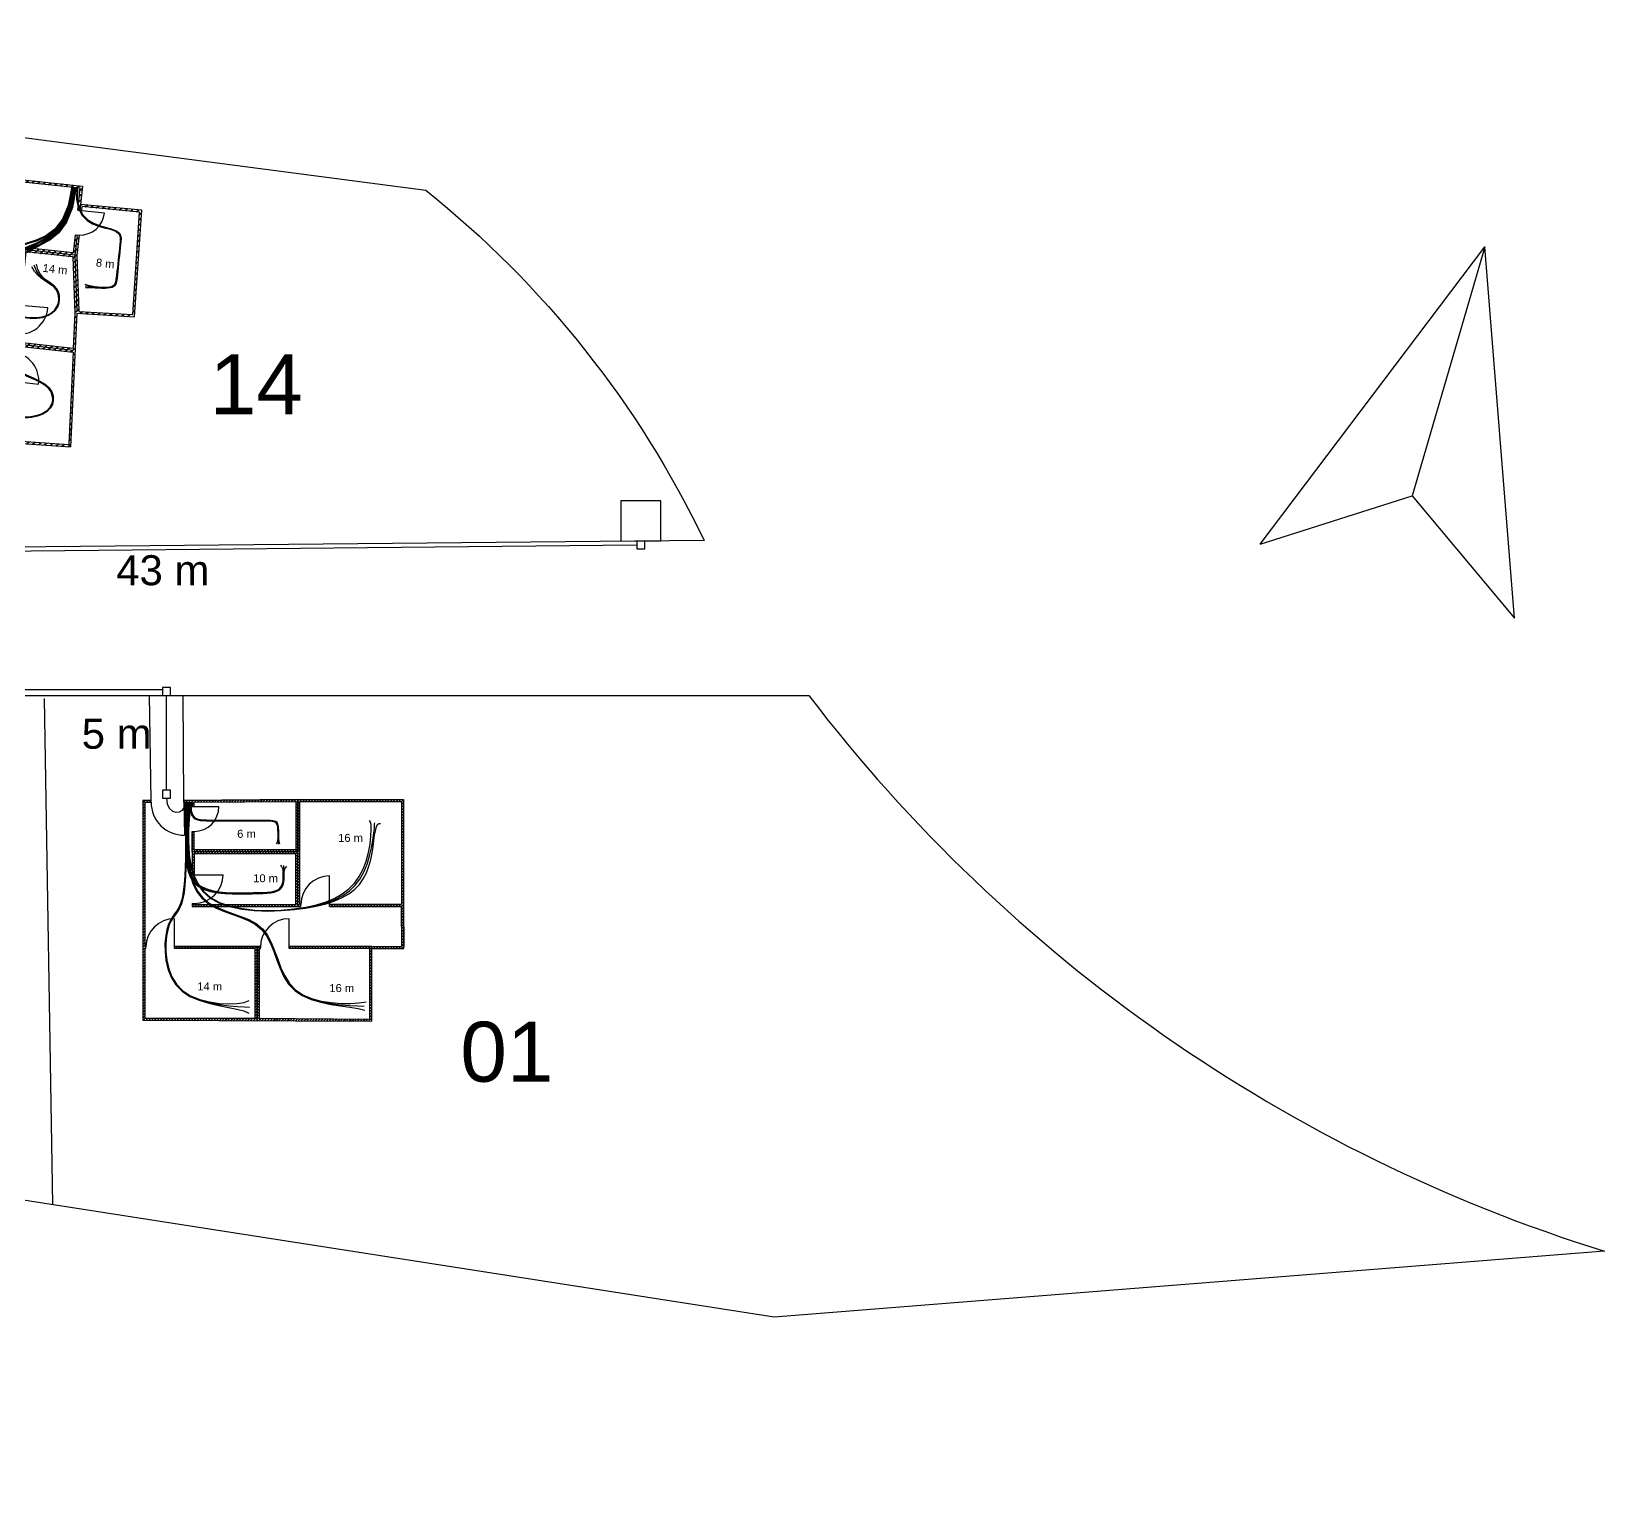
# Model space of a CAD drawing. Header units: millimetres. Extents: x 210 to 433, y 76 to 152.
# Drawn here: x 354.6 to 433.2, y 76.2 to 149.7 of the extents above; entities that cross this region are included whole.
import ezdxf
from ezdxf.enums import TextEntityAlignment as Align

# ---------------------------------------------------------------- set-up
doc = ezdxf.new("R2010")
doc.units = ezdxf.units.MM
for name, color, linetype in [('Can.Interior', 96, 'Continuous'), ('Can.Primaria', 34, 'Continuous'), ('Can.Secundaria', 162, 'Continuous'), ('Urbanización', 7, 'Continuous')]:
    doc.layers.add(name, color=color, linetype=linetype)
doc.styles.get("Standard").update_dxf_attribs({"font": 'arial.ttf'})

# ---------------------------------------------------------------- blocks, each defined once
blk = doc.blocks.new('casita')
h = blk.add_hatch()
h.set_pattern_fill('JIS_LC_20A', color=256, scale=0.005)
h.paths.add_polyline_path([(0.011, 3.716), (-5.269, 3.716), (-5.269, -1.636), (-5.119, -1.636), (-5.119, -1.536), (-5.169, -1.536), (-5.169, 3.616), (-0.089, 3.616), (-0.089, -1.536), (-3.679, -1.536), (-3.679, -1.636), (0.011, -1.636)])
h.paths.add_polyline_path([(-5.269, 1.106), (-10.549, 1.106), (-10.549, -0.046), (-10.449, -0.046), (-10.452, 1.006), (-5.369, 1.006), (-5.369, -1.536), (-10.449, -1.536), (-10.449, -1.486), (-10.549, -1.486), (-10.549, -1.636), (-5.269, -1.636)])
h.paths.add_polyline_path([(-5.269, 3.716), (-10.963, 3.676), (-10.963, 3.56), (-10.554, 3.563), (-10.554, 3.361), (-10.454, 3.361), (-10.454, 3.579), (-5.369, 3.615), (-5.369, 1.206), (-10.452, 1.206), (-10.453, 2.121), (-10.553, 2.121), (-10.552, 1.106), (-5.269, 1.106)])
h.paths.add_polyline_path([(-7.295, -7.349), (-13.02, -7.322), (-13.017, -3.635), (-12.867, -3.635), (-12.867, -3.735), (-12.918, -3.735), (-12.92, -7.222), (-7.395, -7.222), (-7.395, -3.735), (-11.427, -3.735), (-11.427, -3.635), (-7.292, -3.635)])
h.paths.add_polyline_path([(-7.142, -3.635), (-7.292, -3.635), (-7.295, -7.349), (-1.57, -7.377), (-1.567, -3.635), (-5.702, -3.635), (-5.702, -3.735), (-1.67, -3.735), (-1.67, -7.276), (-7.195, -7.222), (-7.195, -3.735), (-7.142, -3.735)])
h = blk.add_hatch()
h.set_pattern_fill('JIS_LC_20A', color=256, scale=0.005)
h.paths.add_polyline_path([(-12.913, 3.561), (-12.604, 3.561, -0.004394), (-12.604, 3.59), (-12.604, 3.626), (-12.604, 3.661), (-13.013, 3.661), (-13.017, -3.635), (-12.917, -3.635)])
h = blk.add_hatch()
h.set_pattern_fill('JIS_LC_20A', color=256, scale=0.005)
h.paths.add_polyline_path([(0.011, -1.636), (-0.089, -1.636), (-0.068, -3.641), (-1.567, -3.635), (-1.57, -3.635), (-1.567, -3.735), (0.032, -3.742), (0.032, -3.642)])
for p, q in [((-13.013, 3.661), (-13.02, -7.322)), ((-12.604, 3.664), (-13.013, 3.661)), ((-12.604, 3.561), (-12.604, 3.661)), ((-5.269, 3.716), (-10.964, 3.676)), ((-10.963, 3.561), (-10.963, 3.676)), ((-10.963, 3.561), (-10.932, 1.935)), ((-10.554, 3.561), (-10.554, 3.361)), ((-10.554, 3.361), (-10.454, 3.361)), ((-10.454, 3.361), (-9.214, 3.361)), ((-10.553, 2.121), (-10.551, -0.046)), ((-10.553, 2.121), (-10.453, 2.121)), ((-10.549, -0.046), (-10.449, -0.046)), ((-10.449, -0.046), (-9.009, -0.046)), ((-3.679, -1.536), (-3.679, -0.096)), ((-10.549, -1.486), (-10.549, -1.636)), ((-10.549, -1.486), (-10.449, -1.486)), ((-5.119, -1.636), (-5.119, -1.536)), ((-3.679, -1.636), (-3.679, -1.536)), ((-11.427, -3.685), (-11.427, -2.245)), ((-10.549, -1.636), (-5.119, -1.636)), ((-5.702, -3.685), (-5.702, -2.245)), ((-3.679, -1.636), (-0.089, -1.636)), ((-0.068, -3.643), (-0.089, -1.636)), ((0.032, -3.642), (0.011, -1.636)), ((0.032, -3.635), (0.011, -1.636)), ((0.032, -3.642), (0.011, -1.636)), ((-13.017, -3.535), (-13.017, -3.535)), ((-13.017, -3.635), (-13.017, -3.635)), ((-12.867, -3.635), (-12.917, -3.635)), ((-12.867, -3.735), (-12.867, -3.635)), ((-11.427, -3.735), (-11.427, -3.535)), ((-7.142, -3.635), (-11.427, -3.635)), ((-11.427, -3.635), (-7.142, -3.635)), ((-7.292, -3.635), (-7.295, -7.349)), ((-7.142, -3.735), (-7.142, -3.635)), ((-1.567, -3.635), (-5.702, -3.635)), ((-5.702, -3.735), (-5.702, -3.635)), ((-1.57, -7.377), (-1.567, -3.735)), ((-1.567, -3.635), (-0.068, -3.641)), ((-1.567, -3.635), (-0.068, -3.641)), ((-1.567, -3.735), (0.032, -3.742)), ((0.031, -3.535), (0.032, -3.535)), ((0.032, -3.635), (0.032, -3.635)), ((0.032, -3.742), (0.032, -3.642)), ((-13.02, -7.322), (-1.57, -7.377))]:
    blk.add_line(p, q)
for points in [[(-13.013, 3.661), (-13.017, -3.635)], [(-12.604, 3.561), (-12.913, 3.561), (-12.917, -3.635)], [(-10.964, 3.676), (-5.269, 3.716), (-5.269, 1.106), (-10.552, 1.106), (-10.553, 2.121)], [(-10.963, 3.561), (-10.554, 3.561)], [(-10.759, 3.561), (-10.554, 3.561)], [(-10.554, 3.361), (-10.554, 3.561)], [(-10.454, 3.579), (-5.369, 3.615), (-5.369, 1.206), (-10.452, 1.206), (-10.453, 2.121)], [(-10.454, 3.361), (-10.454, 3.579)], [(-5.119, -1.636), (-5.269, -1.636), (-5.269, 3.716), (0.011, 3.716), (0.011, -1.636)], [(-5.119, -1.636), (-5.269, -1.636), (-5.269, 3.716), (0.011, 3.716), (0.011, -1.636)], [(-5.119, -1.536), (-5.169, -1.536), (-5.169, 3.616), (-0.089, 3.616), (-0.089, -1.536), (-3.679, -1.536)], [(-5.269, -1.636), (-5.269, 1.106), (-10.552, 1.106)], [(-10.549, -1.486), (-10.549, -1.636), (-5.269, -1.636), (-5.269, 1.106), (-10.549, 1.106)], [(-10.449, -1.486), (-10.449, -1.536), (-5.369, -1.536), (-5.369, 1.006), (-10.452, 1.006), (-10.449, -0.046)], [(-10.549, -1.486), (-10.549, -1.636)], [(-0.089, -1.636), (-3.679, -1.636)], [(0.011, -1.636), (0.032, -3.642)], [(-13.017, -3.635), (-13.02, -7.322)], [(-12.867, -3.735), (-12.918, -3.735), (-12.92, -7.222), (-7.395, -7.222), (-7.395, -3.735), (-11.427, -3.735)], [(-7.295, -7.322), (-7.295, -3.635), (-11.427, -3.635)], [(-7.142, -3.635), (-7.295, -3.635), (-7.295, -7.322)], [(-7.142, -3.735), (-7.195, -3.735), (-7.195, -7.222), (-1.67, -7.276), (-1.67, -3.735), (-5.702, -3.735)], [(-1.57, -3.635), (-5.702, -3.635)]]:
    blk.add_lwpolyline(points)
for centre, radius, start, end in [((-11.784, 3.661), 0.82, 179.79868, 180), ((-10.963, 3.576), 1.641, 179.4965, 271.07553), ((-10.454, 3.361), 1.24, 270.05598, 0.05083), ((-10.549, -0.766), 0.72, 89.9891, 90.10468), ((-10.45, -0.046), 1.441, 270.01403, 359.95884), ((-3.679, -1.536), 1.44, 90.00306, 179.9962), ((-10.549, -1.636), 0.15, 89.96571, 90.05234), ((-10.549, -0.766), 0.72, 270, 270.01805), ((-11.427, -3.685), 1.44, 90.00306, 178.87583), ((-5.702, -3.685), 1.44, 90.00306, 179.9962)]:
    blk.add_arc(centre, radius, start, end)
at = {"layer": 'Can.Interior'}
for points in [[(-10.896, 3.561), (-10.896, 3.479), (-10.896, 3.376), (-10.896, 3.247), (-10.895, 3.088), (-10.895, 2.892), (-10.894, 2.656), (-10.892, 2.375), (-10.89, 2.044), (-10.887, 1.661), (-10.887, 1.239), (-10.89, 0.794), (-10.9, 0.342), (-10.919, -0.102), (-10.95, -0.522), (-10.994, -0.901), (-11.055, -1.225), (-11.133, -1.481), (-11.224, -1.684), (-11.326, -1.851), (-11.432, -2), (-11.539, -2.149), (-11.641, -2.316), (-11.735, -2.519), (-11.815, -2.776), (-11.876, -3.1), (-11.911, -3.478), (-11.909, -3.892), (-11.864, -4.324), (-11.764, -4.756), (-11.603, -5.17), (-11.369, -5.548), (-11.056, -5.871), (-10.66, -6.127), (-10.203, -6.324), (-9.711, -6.474), (-9.214, -6.589), (-8.738, -6.683), (-8.312, -6.768), (-7.963, -6.857), (-7.718, -6.962)], [(-10.876, 3.561), (-10.876, 3.479), (-10.876, 3.376), (-10.876, 3.247), (-10.875, 3.087), (-10.875, 2.892), (-10.873, 2.655), (-10.872, 2.373), (-10.87, 2.041), (-10.867, 1.657), (-10.867, 1.233), (-10.87, 0.786), (-10.88, 0.332), (-10.899, -0.114), (-10.93, -0.536), (-10.974, -0.917), (-11.034, -1.241), (-11.112, -1.499), (-11.204, -1.702), (-11.306, -1.87), (-11.412, -2.018), (-11.519, -2.167), (-11.621, -2.333), (-11.714, -2.534), (-11.795, -2.79), (-11.856, -3.111), (-11.891, -3.485), (-11.89, -3.896), (-11.844, -4.324), (-11.745, -4.752), (-11.584, -5.163), (-11.352, -5.537), (-11.04, -5.858), (-10.645, -6.111), (-10.189, -6.303), (-9.698, -6.441), (-9.201, -6.536), (-8.723, -6.596), (-8.293, -6.632), (-7.938, -6.653), (-7.684, -6.667)], [(-10.856, 3.561), (-10.856, 3.479), (-10.856, 3.376), (-10.856, 3.247), (-10.855, 3.087), (-10.855, 2.891), (-10.853, 2.654), (-10.852, 2.371), (-10.85, 2.038), (-10.847, 1.652), (-10.846, 1.227), (-10.85, 0.778), (-10.86, 0.322), (-10.879, -0.126), (-10.91, -0.549), (-10.954, -0.932), (-11.014, -1.258), (-11.092, -1.516), (-11.184, -1.721), (-11.286, -1.888), (-11.392, -2.037), (-11.499, -2.185), (-11.601, -2.35), (-11.694, -2.55), (-11.775, -2.803), (-11.836, -3.121), (-11.871, -3.492), (-11.87, -3.899), (-11.824, -4.324), (-11.726, -4.748), (-11.565, -5.155), (-11.334, -5.526), (-11.023, -5.844), (-10.63, -6.095), (-10.176, -6.281), (-9.688, -6.406), (-9.193, -6.478), (-8.719, -6.502), (-8.294, -6.483), (-7.944, -6.428), (-7.697, -6.342)], [(-10.716, 3.561), (-10.716, 3.48), (-10.717, 3.379), (-10.72, 3.256), (-10.725, 3.107), (-10.734, 2.93), (-10.747, 2.722), (-10.765, 2.479), (-10.789, 2.199), (-10.818, 1.881), (-10.845, 1.534), (-10.862, 1.172), (-10.858, 0.807), (-10.827, 0.451), (-10.758, 0.117), (-10.643, -0.184), (-10.473, -0.437), (-10.242, -0.635), (-9.961, -0.782), (-9.639, -0.884), (-9.29, -0.95), (-8.925, -0.987), (-8.557, -1.002), (-8.197, -1.003), (-7.858, -0.998), (-7.549, -0.993), (-7.272, -0.987), (-7.025, -0.978), (-6.808, -0.964), (-6.619, -0.943), (-6.458, -0.913), (-6.323, -0.873), (-6.213, -0.82), (-6.128, -0.753), (-6.063, -0.675), (-6.017, -0.587), (-5.986, -0.493), (-5.967, -0.396), (-5.958, -0.299), (-5.954, -0.203), (-5.954, -0.113), (-5.953, -0.031), (-5.952, 0.045), (-5.946, 0.113), (-5.936, 0.175), (-5.92, 0.232), (-5.895, 0.283), (-5.861, 0.33), (-5.815, 0.373)], [(-10.836, 3.561), (-10.836, 3.479), (-10.836, 3.376), (-10.836, 3.247), (-10.835, 3.087), (-10.835, 2.892), (-10.833, 2.655), (-10.832, 2.373), (-10.83, 2.041), (-10.825, 1.657), (-10.812, 1.233), (-10.781, 0.786), (-10.723, 0.332), (-10.631, -0.114), (-10.495, -0.535), (-10.308, -0.916), (-10.059, -1.241), (-9.746, -1.499), (-9.382, -1.702), (-8.983, -1.869), (-8.566, -2.018), (-8.151, -2.165), (-7.753, -2.331), (-7.389, -2.531), (-7.079, -2.785), (-6.831, -3.104), (-6.635, -3.477), (-6.469, -3.885), (-6.314, -4.311), (-6.152, -4.737), (-5.963, -5.144), (-5.727, -5.517), (-5.426, -5.835), (-5.046, -6.087), (-4.604, -6.279), (-4.122, -6.422), (-3.623, -6.529), (-3.131, -6.61), (-2.667, -6.677), (-2.256, -6.741), (-1.918, -6.814)], [(-10.696, 3.561), (-10.696, 3.48), (-10.697, 3.379), (-10.7, 3.256), (-10.704, 3.107), (-10.712, 2.931), (-10.723, 2.723), (-10.739, 2.48), (-10.76, 2.201), (-10.786, 1.883), (-10.809, 1.537), (-10.821, 1.176), (-10.813, 0.812), (-10.778, 0.457), (-10.706, 0.124), (-10.59, -0.175), (-10.42, -0.427), (-10.191, -0.624), (-9.913, -0.769), (-9.596, -0.87), (-9.253, -0.934), (-8.895, -0.97), (-8.533, -0.984), (-8.18, -0.985), (-7.847, -0.979), (-7.543, -0.973), (-7.271, -0.966), (-7.028, -0.956), (-6.815, -0.942), (-6.629, -0.921), (-6.47, -0.892), (-6.337, -0.853), (-6.229, -0.801), (-6.145, -0.736), (-6.081, -0.659), (-6.036, -0.573), (-6.005, -0.481), (-5.987, -0.386), (-5.978, -0.29), (-5.974, -0.196), (-5.974, -0.107), (-5.974, -0.025), (-5.974, 0.051), (-5.973, 0.121), (-5.973, 0.187), (-5.972, 0.249), (-5.97, 0.309), (-5.968, 0.366), (-5.966, 0.423)], [(-10.816, 3.561), (-10.816, 3.479), (-10.816, 3.376), (-10.816, 3.247), (-10.815, 3.088), (-10.815, 2.892), (-10.814, 2.657), (-10.812, 2.376), (-10.81, 2.044), (-10.805, 1.662), (-10.792, 1.24), (-10.761, 0.794), (-10.703, 0.342), (-10.611, -0.102), (-10.475, -0.522), (-10.288, -0.901), (-10.039, -1.224), (-9.726, -1.481), (-9.362, -1.684), (-8.963, -1.85), (-8.547, -1.998), (-8.131, -2.146), (-7.733, -2.311), (-7.369, -2.511), (-7.059, -2.765), (-6.811, -3.084), (-6.615, -3.457), (-6.449, -3.865), (-6.295, -4.291), (-6.133, -4.717), (-5.945, -5.124), (-5.71, -5.497), (-5.409, -5.815), (-5.031, -6.067), (-4.591, -6.256), (-4.113, -6.393), (-3.619, -6.488), (-3.134, -6.548), (-2.679, -6.585), (-2.278, -6.608), (-1.956, -6.625)], [(-10.796, 3.561), (-10.796, 3.479), (-10.796, 3.376), (-10.796, 3.248), (-10.795, 3.088), (-10.795, 2.893), (-10.794, 2.658), (-10.792, 2.378), (-10.79, 2.048), (-10.785, 1.666), (-10.772, 1.246), (-10.741, 0.803), (-10.683, 0.352), (-10.591, -0.09), (-10.455, -0.508), (-10.268, -0.886), (-10.02, -1.208), (-9.707, -1.463), (-9.342, -1.665), (-8.943, -1.831), (-8.527, -1.979), (-8.111, -2.126), (-7.713, -2.291), (-7.349, -2.491), (-7.039, -2.745), (-6.791, -3.064), (-6.595, -3.437), (-6.429, -3.845), (-6.275, -4.271), (-6.114, -4.697), (-5.926, -5.105), (-5.692, -5.477), (-5.393, -5.795), (-5.016, -6.046), (-4.577, -6.233), (-4.097, -6.363), (-3.599, -6.442), (-3.104, -6.479), (-2.634, -6.479), (-2.212, -6.451), (-1.86, -6.401)], [(-10.676, 3.561), (-10.676, 3.48), (-10.677, 3.379), (-10.679, 3.256), (-10.684, 3.108), (-10.691, 2.932), (-10.701, 2.725), (-10.716, 2.484), (-10.736, 2.205), (-10.759, 1.89), (-10.78, 1.546), (-10.79, 1.188), (-10.78, 0.826), (-10.742, 0.474), (-10.668, 0.143), (-10.549, -0.153), (-10.377, -0.403), (-10.146, -0.598), (-9.866, -0.741), (-9.548, -0.841), (-9.205, -0.904), (-8.847, -0.939), (-8.486, -0.953), (-8.136, -0.953), (-7.807, -0.947), (-7.509, -0.941), (-7.243, -0.935), (-7.007, -0.926), (-6.801, -0.912), (-6.623, -0.893), (-6.471, -0.865), (-6.345, -0.827), (-6.242, -0.777), (-6.162, -0.714), (-6.101, -0.64), (-6.058, -0.557), (-6.028, -0.467), (-6.01, -0.374), (-6, -0.28), (-5.996, -0.188), (-5.995, -0.1), (-5.995, -0.018), (-5.996, 0.057), (-6.001, 0.128), (-6.009, 0.195), (-6.024, 0.258), (-6.046, 0.319), (-6.077, 0.378), (-6.117, 0.437)], [(-10.776, 3.561), (-10.776, 3.479), (-10.776, 3.376), (-10.776, 3.248), (-10.775, 3.089), (-10.775, 2.894), (-10.774, 2.66), (-10.772, 2.38), (-10.77, 2.051), (-10.765, 1.671), (-10.747, 1.252), (-10.703, 0.811), (-10.621, 0.362), (-10.487, -0.079), (-10.291, -0.495), (-10.018, -0.871), (-9.657, -1.192), (-9.199, -1.445), (-8.661, -1.632), (-8.062, -1.76), (-7.422, -1.833), (-6.762, -1.859), (-6.101, -1.841), (-5.46, -1.787), (-4.859, -1.702), (-4.315, -1.591), (-3.829, -1.451), (-3.397, -1.282), (-3.017, -1.081), (-2.687, -0.846), (-2.403, -0.574), (-2.164, -0.263), (-1.965, 0.089), (-1.805, 0.481), (-1.68, 0.893), (-1.584, 1.304), (-1.516, 1.691), (-1.469, 2.031), (-1.441, 2.302), (-1.427, 2.481), (-1.423, 2.545)], [(-10.756, 3.561), (-10.756, 3.479), (-10.756, 3.376), (-10.756, 3.248), (-10.756, 3.089), (-10.755, 2.895), (-10.754, 2.661), (-10.752, 2.382), (-10.75, 2.055), (-10.745, 1.676), (-10.727, 1.259), (-10.683, 0.819), (-10.602, 0.372), (-10.469, -0.067), (-10.274, -0.481), (-10.003, -0.856), (-9.643, -1.175), (-9.189, -1.427), (-8.654, -1.613), (-8.058, -1.74), (-7.422, -1.811), (-6.766, -1.834), (-6.109, -1.813), (-5.472, -1.754), (-4.875, -1.663), (-4.333, -1.543), (-3.85, -1.395), (-3.42, -1.214), (-3.044, -1.001), (-2.717, -0.752), (-2.437, -0.465), (-2.202, -0.139), (-2.009, 0.229), (-1.856, 0.637), (-1.74, 1.064), (-1.66, 1.485), (-1.613, 1.877), (-1.596, 2.213), (-1.608, 2.469), (-1.646, 2.621), (-1.707, 2.644)], [(-10.736, 3.561), (-10.736, 3.479), (-10.736, 3.376), (-10.737, 3.248), (-10.737, 3.088), (-10.737, 2.893), (-10.738, 2.658), (-10.739, 2.378), (-10.74, 2.048), (-10.739, 1.667), (-10.726, 1.246), (-10.687, 0.803), (-10.611, 0.353), (-10.484, -0.088), (-10.293, -0.504), (-10.026, -0.88), (-9.67, -1.199), (-9.217, -1.449), (-8.683, -1.632), (-8.087, -1.757), (-7.45, -1.828), (-6.792, -1.853), (-6.132, -1.838), (-5.492, -1.789), (-4.891, -1.714), (-4.346, -1.616), (-3.858, -1.497), (-3.425, -1.355), (-3.044, -1.189), (-2.712, -0.996), (-2.429, -0.777), (-2.191, -0.529), (-1.995, -0.251), (-1.839, 0.056), (-1.718, 0.383), (-1.625, 0.719), (-1.556, 1.052), (-1.504, 1.373), (-1.463, 1.668), (-1.428, 1.928), (-1.393, 2.141), (-1.354, 2.299), (-1.311, 2.408), (-1.268, 2.476), (-1.226, 2.512), (-1.19, 2.525), (-1.16, 2.524), (-1.141, 2.517), (-1.133, 2.512)], [(-10.656, 3.561), (-10.656, 3.481), (-10.654, 3.39), (-10.649, 3.292), (-10.638, 3.19), (-10.62, 3.089), (-10.594, 2.993), (-10.557, 2.905), (-10.509, 2.831), (-10.446, 2.772), (-10.367, 2.727), (-10.269, 2.696), (-10.149, 2.674), (-10.005, 2.662), (-9.835, 2.655), (-9.635, 2.652), (-9.404, 2.652), (-9.14, 2.652), (-8.852, 2.652), (-8.548, 2.652), (-8.238, 2.652), (-7.932, 2.652), (-7.64, 2.652), (-7.37, 2.652), (-7.132, 2.652), (-6.934, 2.652), (-6.773, 2.65), (-6.645, 2.645), (-6.545, 2.636), (-6.47, 2.62), (-6.414, 2.597), (-6.373, 2.565), (-6.344, 2.522), (-6.321, 2.467), (-6.304, 2.402), (-6.292, 2.329), (-6.284, 2.25), (-6.279, 2.168), (-6.276, 2.083), (-6.275, 1.999), (-6.275, 1.917), (-6.275, 1.84), (-6.276, 1.768), (-6.28, 1.702), (-6.286, 1.642), (-6.296, 1.59), (-6.311, 1.545), (-6.332, 1.51), (-6.36, 1.483)], [(-10.636, 3.561), (-10.636, 3.482), (-10.634, 3.392), (-10.629, 3.295), (-10.618, 3.195), (-10.601, 3.097), (-10.575, 3.003), (-10.54, 2.918), (-10.492, 2.846), (-10.431, 2.788), (-10.353, 2.745), (-10.257, 2.715), (-10.139, 2.694), (-9.997, 2.681), (-9.829, 2.675), (-9.631, 2.672), (-9.401, 2.672), (-9.138, 2.672), (-8.85, 2.672), (-8.547, 2.672), (-8.238, 2.672), (-7.931, 2.672), (-7.638, 2.672), (-7.368, 2.672), (-7.129, 2.672), (-6.929, 2.672), (-6.766, 2.67), (-6.637, 2.665), (-6.535, 2.655), (-6.458, 2.639), (-6.4, 2.616), (-6.358, 2.582), (-6.327, 2.538), (-6.303, 2.482), (-6.285, 2.416), (-6.273, 2.341), (-6.264, 2.261), (-6.259, 2.176), (-6.256, 2.091), (-6.255, 2.006), (-6.255, 1.924), (-6.255, 1.846), (-6.255, 1.775), (-6.255, 1.709), (-6.255, 1.65), (-6.255, 1.598), (-6.256, 1.554), (-6.256, 1.517), (-6.256, 1.489)], [(-10.616, 3.561), (-10.616, 3.482), (-10.614, 3.393), (-10.609, 3.298), (-10.599, 3.201), (-10.582, 3.105), (-10.557, 3.014), (-10.522, 2.931), (-10.475, 2.861), (-10.415, 2.805), (-10.339, 2.763), (-10.245, 2.733), (-10.129, 2.713), (-9.989, 2.701), (-9.822, 2.695), (-9.626, 2.692), (-9.397, 2.692), (-9.136, 2.692), (-8.849, 2.692), (-8.546, 2.692), (-8.237, 2.692), (-7.93, 2.692), (-7.637, 2.692), (-7.365, 2.692), (-7.125, 2.692), (-6.924, 2.692), (-6.76, 2.69), (-6.628, 2.685), (-6.525, 2.675), (-6.446, 2.659), (-6.387, 2.634), (-6.343, 2.6), (-6.31, 2.555), (-6.286, 2.497), (-6.267, 2.429), (-6.254, 2.353), (-6.245, 2.271), (-6.239, 2.185), (-6.236, 2.098), (-6.235, 2.012), (-6.235, 1.93), (-6.235, 1.853), (-6.234, 1.781), (-6.231, 1.716), (-6.226, 1.658), (-6.218, 1.606), (-6.205, 1.562), (-6.188, 1.524), (-6.164, 1.494)]]:
    blk.add_lwpolyline(points, dxfattribs=at)
for s, p in [('6 m', (-8.301, 1.803)), ('16 m', (-3.253, 1.599)), ('10 m', (-7.501, -0.421)), ('14 m', (-10.293, -5.831)), ('16 m', (-3.693, -5.914))]:
    blk.add_text(s, height=0.4, dxfattribs=at).set_placement(p)
blk = doc.blocks.new('chalet')
h = blk.add_hatch()
h.set_pattern_fill('JIS_LC_20A', color=256, scale=0.01)
h.paths.add_polyline_path([(-8.139, 3.452), (-7.939, 3.452), (-7.939, 3.552), (-8.239, 3.552), (-8.239, 0.08), (-8.239, -2.007), (-8.139, -2.007), (-8.139, -0.02), (-7.535, -0.02), (-7.535, 0.18), (-8.139, 0.18)])
h.paths.add_polyline_path([(-8.239, 1.891), (-12.351, 1.891), (-12.123, -7.073), (-10.902, -7.073), (-10.902, -6.973), (-12.025, -6.973), (-12.249, 1.791), (-8.339, 1.791), (-8.339, 0.08), (-8.339, -2.007), (-8.239, -2.007), (-8.239, 0.08)])
h.paths.add_polyline_path([(-2.838, 3.552), (-6.299, 3.552), (-6.299, 3.452), (-2.938, 3.452), (-2.938, 2.632), (-2.938, 2.332), (-2.838, 2.332)])
h.paths.add_polyline_path([(-2.838, 1.092), (-2.938, 1.092), (-2.938, 0.18), (-6.095, 0.18), (-6.095, 0.08), (-2.838, 0.08)], flags=17)
h.paths.add_polyline_path([(-5.391, 0.08), (-6.095, 0.08), (-6.095, -0.02), (-5.491, -0.02), (-5.491, -2.727), (-5.391, -2.727)], flags=17)
h.paths.add_polyline_path([(-2.427, -2.804), (0.455, -2.669), (0.245, 2.669), (-2.838, 2.632), (-2.838, 2.332), (-2.738, 2.332), (-2.738, 2.533), (0.149, 2.567), (0.351, -2.573), (-2.341, -2.7), (-2.738, 0.087), (-2.738, 1.092), (-2.838, 1.092), (-2.838, 0.08), (-5.391, 0.08), (-5.391, -2.727), (-5.291, -2.727), (-5.291, -0.02), (-2.925, -0.02), (-2.527, -2.814), (-2.422, -4.553), (-5.291, -4.542), (-5.291, -4.167), (-5.391, -4.167), (-5.391, -4.641), (-5.391, -5.087), (-5.291, -5.087), (-5.291, -4.742), (-2.41, -4.753), (-2.133, -9.379), (-6.564, -9.546), (-6.564, -6.973), (-5.391, -6.973), (-5.391, -6.527), (-5.491, -6.527), (-5.491, -6.873), (-8.139, -6.873), (-8.139, -4.887), (-8.339, -4.887), (-8.339, -6.873), (-9.462, -6.873), (-9.462, -7.073), (-8.239, -7.073), (-6.764, -7.073), (-6.764, -9.654), (-6.681, -11.735), (-11.904, -11.735), (-12.02, -7.173), (-10.902, -7.173), (-10.902, -7.073), (-12.123, -7.073), (-12.001, -11.835), (-6.576, -11.835), (-6.664, -9.65), (-2.027, -9.475)])
h.paths.add_polyline_path([(-5.391, -4.641), (-5.391, -4.167), (-5.491, -4.167), (-5.491, -4.641), (-5.491, -5.087), (-5.391, -5.087)], flags=17)
for p, q in [((-8.239, 3.552), (-7.939, 3.552)), ((-8.239, 0.08), (-8.239, 3.552)), ((-8.139, 3.452), (-7.939, 3.452)), ((-8.139, 0.18), (-8.139, 3.452)), ((-7.939, 3.452), (-7.939, 3.552)), ((-7.939, 3.452), (-7.939, 1.812)), ((-6.299, 3.552), (-2.838, 3.552)), ((-6.299, 3.452), (-6.299, 3.552)), ((-6.299, 3.452), (-2.938, 3.452)), ((-2.938, 2.632), (-2.938, 3.452)), ((-2.838, 3.552), (-2.838, 2.332)), ((-2.938, 2.332), (-2.938, 2.632)), ((0.245, 2.669), (-2.838, 2.632)), ((0.149, 2.567), (-2.738, 2.533)), ((-2.738, 2.332), (-2.738, 2.533)), ((0.351, -2.573), (0.149, 2.567)), ((0.455, -2.669), (0.245, 2.669)), ((-12.351, 1.891), (-12.001, -11.835)), ((-12.351, 1.891), (-8.239, 1.891)), ((-12.249, 1.791), (-12.025, -6.973)), ((-12.249, 1.791), (-8.339, 1.791)), ((-8.339, 0.08), (-8.339, 1.791)), ((-2.938, 2.332), (-2.738, 2.332)), ((-2.738, 2.332), (-1.598, 2.332)), ((-2.938, 1.092), (-2.938, 0.18)), ((-2.938, 1.092), (-2.738, 1.092)), ((-2.838, 1.092), (-2.838, 0.08)), ((-2.738, 1.092), (-2.738, 0.087)), ((-8.339, -2.007), (-8.339, 0.08)), ((-8.239, -2.007), (-8.239, 0.08)), ((-7.535, 0.18), (-8.139, 0.18)), ((-7.535, 0.08), (-8.139, 0.08)), ((-7.535, -0.02), (-7.535, 0.18)), ((-2.938, 0.18), (-6.095, 0.18)), ((-6.095, -0.02), (-6.095, 0.18)), ((-2.838, 0.08), (-6.095, 0.08)), ((-5.391, 0.08), (-5.391, -2.727)), ((-2.838, 0.08), (-2.441, -2.705)), ((-2.738, 0.087), (-2.341, -2.7)), ((-7.535, -0.02), (-8.139, -0.02)), ((-8.139, -2.007), (-8.139, -0.02)), ((-5.491, -0.02), (-6.095, -0.02)), ((-6.095, -0.02), (-6.095, -1.46)), ((-5.491, -0.02), (-5.491, -2.727)), ((-5.291, -0.02), (-5.291, -2.727)), ((-2.925, -0.02), (-5.291, -0.02)), ((-2.925, -0.02), (-2.526, -2.818)), ((-8.339, -2.007), (-9.728, -2.007)), ((-8.339, -2.007), (-8.289, -2.007)), ((-8.239, -2.007), (-8.139, -2.007)), ((-5.491, -2.727), (-5.291, -2.727)), ((-3.901, -2.69), (-5.291, -2.724)), ((-2.527, -2.81), (-2.422, -4.553)), ((-2.427, -2.804), (0.455, -2.669)), ((-2.427, -2.804), (-2.027, -9.475)), ((-2.341, -2.7), (0.351, -2.573)), ((-5.491, -4.167), (-5.491, -4.641)), ((-5.491, -4.167), (-5.291, -4.167)), ((-5.491, -5.087), (-5.491, -4.641)), ((-5.391, -4.167), (-5.391, -4.641)), ((-5.391, -4.641), (-2.416, -4.653)), ((-5.391, -5.087), (-5.391, -4.641)), ((-5.291, -4.167), (-5.291, -4.542)), ((-5.291, -4.542), (-2.422, -4.553)), ((-5.291, -4.542), (-2.422, -4.553)), ((-8.339, -4.887), (-9.73, -4.887)), ((-8.339, -6.873), (-8.339, -4.887)), ((-8.339, -4.887), (-8.139, -4.887)), ((-8.239, -6.973), (-8.239, -4.887)), ((-8.139, -6.873), (-8.139, -4.887)), ((-5.491, -5.087), (-5.291, -5.087)), ((-5.391, -4.741), (-5.391, -4.741)), ((-5.291, -5.087), (-5.291, -4.742)), ((-5.291, -4.742), (-2.41, -4.753)), ((-2.41, -4.753), (-2.133, -9.379)), ((-10.902, -7.073), (-12.123, -7.073)), ((-10.902, -6.973), (-12.025, -6.973)), ((-10.902, -7.173), (-10.902, -6.973)), ((-8.339, -6.873), (-9.462, -6.873)), ((-9.462, -7.073), (-9.462, -6.873)), ((-8.339, -6.973), (-9.462, -6.973)), ((-8.239, -7.073), (-9.462, -7.073)), ((-9.462, -7.073), (-9.462, -8.513)), ((-6.764, -7.073), (-8.239, -7.073)), ((-5.491, -6.873), (-8.139, -6.873)), ((-6.764, -6.973), (-8.139, -6.973)), ((-6.764, -9.654), (-6.764, -7.073)), ((-6.664, -9.55), (-6.664, -6.973)), ((-5.391, -6.973), (-6.564, -6.973)), ((-6.564, -9.546), (-6.564, -6.973)), ((-5.491, -6.873), (-5.491, -6.527)), ((-5.491, -6.527), (-5.391, -6.527)), ((-5.391, -6.973), (-5.391, -6.527)), ((-5.391, -6.527), (-3.951, -6.527)), ((-10.902, -7.173), (-12.02, -7.173)), ((-12.02, -7.173), (-11.904, -11.735)), ((-6.564, -9.546), (-2.133, -9.379)), ((-6.681, -11.735), (-6.764, -9.654)), ((-6.664, -9.65), (-2.027, -9.475)), ((-6.576, -11.835), (-6.664, -9.65)), ((-11.904, -11.735), (-6.681, -11.735)), ((-12.001, -11.835), (-6.576, -11.835))]:
    blk.add_line(p, q)
for points in [[(-8.289, -2.007), (-8.239, -2.007)], [(-8.239, -3.446), (-8.289, -3.446)], [(-8.239, -3.446), (-8.289, -3.446)], [(-8.289, -4.887), (-8.239, -4.887)], [(-5.391, -5.087), (-5.491, -5.087)], [(-5.491, -6.527), (-5.391, -6.527)]]:
    blk.add_lwpolyline(points)
for centre, radius, start, end in [((-7.939, 3.452), 1.64, 270, 0), ((-2.845, 2.335), 1.248, 274.94883, 359.86311), ((-6.095, -0.02), 1.44, 178.01016, 270), ((-8.289, -2.007), 1.439, 180, 270), ((-5.344, -2.724), 1.443, 268.14783, 1.35306), ((-8.289, -4.887), 1.441, 90, 180), ((-5.391, -6.527), 1.44, 0, 90), ((-9.462, -7.073), 1.44, 180.00875, 269.99125)]:
    blk.add_arc(centre, radius, start, end)
at = {"layer": 'Can.Interior'}
for points in [[(-3.312, 3.452), (-3.393, 2.497), (-3.615, 1.773), (-3.944, 1.239), (-4.35, 0.856), (-4.798, 0.583), (-5.258, 0.379), (-5.696, 0.206), (-6.079, 0.022), (-6.385, -0.204), (-6.621, -0.468), (-6.806, -0.757), (-6.956, -1.059), (-7.089, -1.361), (-7.222, -1.65), (-7.373, -1.913), (-7.558, -2.139), (-7.791, -2.318), (-8.065, -2.452), (-8.37, -2.548), (-8.694, -2.612), (-9.027, -2.651), (-9.358, -2.671), (-9.676, -2.679), (-9.97, -2.68), (-10.232, -2.678), (-10.461, -2.666), (-10.659, -2.632), (-10.83, -2.568), (-10.974, -2.461), (-11.094, -2.302), (-11.193, -2.08), (-11.272, -1.785), (-11.334, -1.412), (-11.383, -0.982), (-11.424, -0.522), (-11.462, -0.059), (-11.501, 0.382), (-11.546, 0.771), (-11.602, 1.084), (-11.674, 1.293)], [(-3.332, 3.452), (-3.413, 2.503), (-3.635, 1.784), (-3.964, 1.254), (-4.37, 0.873), (-4.818, 0.602), (-5.278, 0.399), (-5.716, 0.226), (-6.099, 0.042), (-6.405, -0.184), (-6.641, -0.448), (-6.826, -0.737), (-6.976, -1.039), (-7.108, -1.341), (-7.241, -1.63), (-7.391, -1.893), (-7.575, -2.119), (-7.806, -2.298), (-8.079, -2.432), (-8.382, -2.528), (-8.704, -2.592), (-9.035, -2.631), (-9.363, -2.651), (-9.679, -2.659), (-9.97, -2.66), (-10.229, -2.658), (-10.456, -2.646), (-10.652, -2.613), (-10.82, -2.548), (-10.962, -2.442), (-11.081, -2.284), (-11.178, -2.062), (-11.255, -1.768), (-11.316, -1.397), (-11.362, -0.968), (-11.396, -0.507), (-11.42, -0.042), (-11.439, 0.402), (-11.453, 0.798), (-11.466, 1.121), (-11.48, 1.345)], [(-3.352, 3.452), (-3.433, 2.51), (-3.655, 1.796), (-3.984, 1.269), (-4.39, 0.891), (-4.838, 0.62), (-5.298, 0.419), (-5.736, 0.246), (-6.119, 0.062), (-6.425, -0.164), (-6.661, -0.428), (-6.846, -0.717), (-6.995, -1.019), (-7.127, -1.321), (-7.259, -1.61), (-7.408, -1.873), (-7.592, -2.099), (-7.822, -2.278), (-8.093, -2.412), (-8.394, -2.508), (-8.714, -2.572), (-9.042, -2.611), (-9.368, -2.631), (-9.681, -2.639), (-9.97, -2.64), (-10.227, -2.638), (-10.451, -2.626), (-10.645, -2.593), (-10.811, -2.529), (-10.951, -2.423), (-11.067, -2.265), (-11.162, -2.045), (-11.239, -1.752), (-11.298, -1.381), (-11.34, -0.954), (-11.368, -0.496), (-11.381, -0.034), (-11.379, 0.407), (-11.365, 0.8), (-11.337, 1.118), (-11.298, 1.336)], [(-3.292, 3.452), (-3.373, 2.49), (-3.595, 1.757), (-3.924, 1.208), (-4.33, 0.801), (-4.778, 0.492), (-5.238, 0.235), (-5.676, -0.012), (-6.059, -0.293), (-6.365, -0.642), (-6.601, -1.05), (-6.786, -1.497), (-6.936, -1.964), (-7.068, -2.43), (-7.2, -2.877), (-7.35, -3.285), (-7.534, -3.634), (-7.765, -3.912), (-8.034, -4.134), (-8.33, -4.321), (-8.638, -4.496), (-8.947, -4.681), (-9.242, -4.899), (-9.512, -5.17), (-9.743, -5.517), (-9.924, -5.955), (-10.052, -6.467), (-10.128, -7.027), (-10.15, -7.612), (-10.117, -8.198), (-10.029, -8.758), (-9.886, -9.27), (-9.686, -9.708), (-9.431, -10.054), (-9.135, -10.317), (-8.812, -10.512), (-8.478, -10.654), (-8.147, -10.758), (-7.835, -10.839), (-7.558, -10.913), (-7.329, -10.994)], [(-3.272, 3.452), (-3.353, 2.483), (-3.575, 1.745), (-3.904, 1.193), (-4.31, 0.784), (-4.758, 0.473), (-5.218, 0.215), (-5.656, -0.032), (-6.039, -0.313), (-6.345, -0.662), (-6.581, -1.07), (-6.766, -1.517), (-6.916, -1.984), (-7.048, -2.45), (-7.18, -2.897), (-7.33, -3.305), (-7.514, -3.654), (-7.745, -3.932), (-8.014, -4.154), (-8.31, -4.341), (-8.618, -4.515), (-8.927, -4.7), (-9.222, -4.916), (-9.492, -5.185), (-9.723, -5.531), (-9.904, -5.966), (-10.033, -6.474), (-10.108, -7.031), (-10.13, -7.612), (-10.098, -8.194), (-10.011, -8.751), (-9.868, -9.259), (-9.669, -9.694), (-9.416, -10.038), (-9.12, -10.297), (-8.798, -10.485), (-8.462, -10.613), (-8.127, -10.697), (-7.81, -10.747), (-7.523, -10.779), (-7.281, -10.803)], [(-3.252, 3.452), (-3.333, 2.476), (-3.555, 1.733), (-3.884, 1.178), (-4.29, 0.766), (-4.738, 0.454), (-5.198, 0.196), (-5.636, -0.052), (-6.019, -0.333), (-6.325, -0.682), (-6.561, -1.09), (-6.746, -1.537), (-6.896, -2.004), (-7.028, -2.47), (-7.16, -2.917), (-7.31, -3.325), (-7.494, -3.674), (-7.725, -3.952), (-7.994, -4.173), (-8.29, -4.36), (-8.598, -4.535), (-8.907, -4.718), (-9.202, -4.933), (-9.472, -5.201), (-9.703, -5.544), (-9.884, -5.976), (-10.013, -6.481), (-10.088, -7.035), (-10.111, -7.612), (-10.079, -8.19), (-9.992, -8.744), (-9.85, -9.249), (-9.652, -9.681), (-9.4, -10.022), (-9.106, -10.277), (-8.784, -10.457), (-8.448, -10.574), (-8.113, -10.637), (-7.792, -10.658), (-7.5, -10.647), (-7.252, -10.617)], [(-3.232, 3.452), (-3.313, 2.469), (-3.535, 1.718), (-3.864, 1.149), (-4.27, 0.715), (-4.718, 0.368), (-5.178, 0.062), (-5.616, -0.254), (-5.999, -0.625), (-6.303, -1.087), (-6.523, -1.628), (-6.662, -2.22), (-6.725, -2.839), (-6.714, -3.457), (-6.633, -4.049), (-6.484, -4.59), (-6.271, -5.052), (-6, -5.419), (-5.682, -5.698), (-5.334, -5.908), (-4.971, -6.067), (-4.607, -6.19), (-4.259, -6.296), (-3.942, -6.401), (-3.67, -6.524), (-3.456, -6.676), (-3.303, -6.855), (-3.21, -7.05), (-3.175, -7.253), (-3.199, -7.457), (-3.281, -7.652), (-3.419, -7.83), (-3.614, -7.983), (-3.863, -8.103), (-4.158, -8.193), (-4.486, -8.256), (-4.839, -8.297), (-5.205, -8.318), (-5.574, -8.325), (-5.934, -8.32), (-6.277, -8.307)], [(-3.212, 3.452), (-3.293, 2.463), (-3.515, 1.706), (-3.844, 1.134), (-4.25, 0.698), (-4.698, 0.351), (-5.158, 0.045), (-5.596, -0.269), (-5.979, -0.638), (-6.283, -1.098), (-6.503, -1.635), (-6.642, -2.224), (-6.705, -2.839), (-6.694, -3.453), (-6.613, -4.042), (-6.464, -4.579), (-6.251, -5.039), (-5.98, -5.403), (-5.662, -5.681), (-5.314, -5.89), (-4.951, -6.048), (-4.587, -6.172), (-4.239, -6.279), (-3.922, -6.386), (-3.65, -6.511), (-3.436, -6.666), (-3.283, -6.847), (-3.19, -7.046), (-3.156, -7.253), (-3.18, -7.461), (-3.262, -7.66), (-3.401, -7.841), (-3.597, -7.996), (-3.848, -8.119), (-4.143, -8.212), (-4.474, -8.28), (-4.828, -8.328), (-5.196, -8.362), (-5.566, -8.386), (-5.928, -8.405), (-6.271, -8.424)], [(-3.192, 3.452), (-3.273, 2.456), (-3.495, 1.695), (-3.824, 1.119), (-4.23, 0.682), (-4.678, 0.334), (-5.138, 0.028), (-5.576, -0.285), (-5.959, -0.651), (-6.263, -1.109), (-6.483, -1.643), (-6.622, -2.228), (-6.685, -2.839), (-6.674, -3.449), (-6.593, -4.035), (-6.444, -4.569), (-6.231, -5.026), (-5.96, -5.387), (-5.642, -5.664), (-5.294, -5.872), (-4.931, -6.03), (-4.567, -6.154), (-4.219, -6.262), (-3.902, -6.37), (-3.63, -6.497), (-3.416, -6.655), (-3.263, -6.84), (-3.17, -7.042), (-3.136, -7.253), (-3.161, -7.465), (-3.243, -7.667), (-3.383, -7.851), (-3.58, -8.009), (-3.832, -8.134), (-4.129, -8.23), (-4.459, -8.302), (-4.813, -8.357), (-5.178, -8.401), (-5.544, -8.439), (-5.899, -8.479), (-6.232, -8.525)], [(-3.172, 3.452), (-3.253, 2.45), (-3.475, 1.69), (-3.804, 1.128), (-4.21, 0.721), (-4.658, 0.426), (-5.118, 0.199), (-5.556, -0.001), (-5.939, -0.218), (-6.243, -0.486), (-6.463, -0.799), (-6.605, -1.142), (-6.671, -1.499), (-6.666, -1.857), (-6.594, -2.2), (-6.457, -2.513), (-6.261, -2.78), (-6.01, -2.991), (-5.716, -3.145), (-5.394, -3.246), (-5.059, -3.298), (-4.723, -3.303), (-4.401, -3.265), (-4.108, -3.189), (-3.857, -3.076), (-3.659, -2.932), (-3.514, -2.763), (-3.418, -2.579), (-3.369, -2.386), (-3.361, -2.194), (-3.393, -2.009), (-3.46, -1.841), (-3.559, -1.696), (-3.686, -1.581), (-3.834, -1.485), (-3.993, -1.395), (-4.158, -1.299), (-4.319, -1.182), (-4.47, -1.033), (-4.601, -0.838), (-4.704, -0.584)], [(-3.152, 3.452), (-3.233, 2.444), (-3.455, 1.679), (-3.784, 1.113), (-4.19, 0.704), (-4.638, 0.408), (-5.098, 0.182), (-5.536, -0.017), (-5.919, -0.232), (-6.223, -0.497), (-6.443, -0.806), (-6.585, -1.145), (-6.652, -1.499), (-6.648, -1.853), (-6.577, -2.193), (-6.442, -2.502), (-6.247, -2.767), (-5.999, -2.976), (-5.709, -3.128), (-5.391, -3.228), (-5.059, -3.279), (-4.727, -3.285), (-4.409, -3.248), (-4.118, -3.173), (-3.87, -3.063), (-3.674, -2.921), (-3.531, -2.756), (-3.437, -2.575), (-3.388, -2.386), (-3.381, -2.197), (-3.412, -2.016), (-3.479, -1.851), (-3.578, -1.71), (-3.704, -1.597), (-3.852, -1.503), (-4.014, -1.416), (-4.185, -1.323), (-4.357, -1.211), (-4.524, -1.069), (-4.679, -0.884), (-4.815, -0.642)], [(-3.132, 3.452), (-3.213, 2.437), (-3.435, 1.667), (-3.764, 1.098), (-4.17, 0.687), (-4.618, 0.391), (-5.078, 0.165), (-5.516, -0.032), (-5.899, -0.245), (-6.203, -0.507), (-6.424, -0.813), (-6.566, -1.149), (-6.633, -1.499), (-6.63, -1.85), (-6.559, -2.185), (-6.426, -2.492), (-6.234, -2.754), (-5.989, -2.96), (-5.702, -3.111), (-5.387, -3.21), (-5.059, -3.261), (-4.73, -3.267), (-4.416, -3.231), (-4.129, -3.158), (-3.883, -3.049), (-3.69, -2.911), (-3.548, -2.749), (-3.455, -2.571), (-3.407, -2.386), (-3.4, -2.201), (-3.431, -2.024), (-3.498, -1.862), (-3.596, -1.723), (-3.721, -1.612), (-3.87, -1.521), (-4.035, -1.438), (-4.212, -1.352), (-4.394, -1.25), (-4.577, -1.122), (-4.755, -0.957), (-4.922, -0.741)], [(-3.112, 3.452), (-3.058, 2.86), (-2.911, 2.415), (-2.692, 2.093), (-2.423, 1.872), (-2.125, 1.731), (-1.82, 1.648), (-1.53, 1.599), (-1.275, 1.564), (-1.073, 1.523), (-0.921, 1.472), (-0.812, 1.408), (-0.739, 1.33), (-0.695, 1.236), (-0.672, 1.125), (-0.664, 0.995), (-0.662, 0.845), (-0.662, 0.673), (-0.662, 0.484), (-0.662, 0.285), (-0.662, 0.081), (-0.662, -0.123), (-0.662, -0.32), (-0.662, -0.505), (-0.662, -0.671), (-0.663, -0.816), (-0.667, -0.938), (-0.677, -1.041), (-0.697, -1.126), (-0.73, -1.196), (-0.779, -1.252), (-0.848, -1.296), (-0.94, -1.33), (-1.056, -1.357), (-1.193, -1.376), (-1.346, -1.388), (-1.51, -1.392), (-1.678, -1.388), (-1.847, -1.377), (-2.011, -1.359), (-2.165, -1.333)], [(-3.092, 3.452), (-3.038, 2.867), (-2.891, 2.426), (-2.672, 2.107), (-2.403, 1.889), (-2.105, 1.749), (-1.8, 1.666), (-1.51, 1.617), (-1.255, 1.581), (-1.053, 1.538), (-0.901, 1.485), (-0.792, 1.42), (-0.719, 1.34), (-0.675, 1.244), (-0.652, 1.132), (-0.644, 1), (-0.642, 0.848), (-0.642, 0.675), (-0.642, 0.486), (-0.642, 0.286), (-0.642, 0.081), (-0.642, -0.123), (-0.642, -0.321), (-0.642, -0.507), (-0.642, -0.675), (-0.643, -0.82), (-0.647, -0.945), (-0.657, -1.049), (-0.677, -1.136), (-0.711, -1.208), (-0.76, -1.265), (-0.829, -1.311), (-0.922, -1.347), (-1.039, -1.375), (-1.177, -1.396), (-1.331, -1.41), (-1.496, -1.418), (-1.668, -1.421), (-1.84, -1.42), (-2.009, -1.415), (-2.168, -1.407)], [(-3.072, 3.452), (-3.018, 2.873), (-2.871, 2.438), (-2.652, 2.122), (-2.383, 1.906), (-2.085, 1.767), (-1.78, 1.684), (-1.49, 1.635), (-1.235, 1.597), (-1.033, 1.554), (-0.881, 1.499), (-0.772, 1.431), (-0.699, 1.35), (-0.655, 1.252), (-0.632, 1.138), (-0.624, 1.005), (-0.622, 0.851), (-0.622, 0.677), (-0.622, 0.487), (-0.622, 0.286), (-0.622, 0.081), (-0.622, -0.124), (-0.622, -0.322), (-0.622, -0.509), (-0.622, -0.678), (-0.623, -0.825), (-0.627, -0.951), (-0.637, -1.058), (-0.657, -1.146), (-0.691, -1.22), (-0.741, -1.279), (-0.811, -1.326), (-0.903, -1.364), (-1.021, -1.393), (-1.16, -1.415), (-1.314, -1.432), (-1.479, -1.445), (-1.648, -1.455), (-1.818, -1.464), (-1.982, -1.473), (-2.134, -1.484)]]:
    blk.add_lwpolyline(points, dxfattribs=at)
for s, p in [('15 m', (-10.86, 0.656)), ('8 m', (-1.751, -0.37)), ('14 m', (-4.372, -0.922)), ('18 m', (-5.728, -7.894)), ('19 m', (-8.2, -10.032))]:
    blk.add_text(s, height=0.4, dxfattribs=at).set_placement(p)

msp = doc.modelspace()

# ---------------------------------------------------------------- linework, layer by layer
msp.add_lwpolyline([(384.017, 124.175), (386.017, 124.196), (386.017, 126.196), (384.017, 126.196)], close=True)
at = {"layer": 'Can.Primaria'}
msp.add_line((342.077, 123.567), (384.817, 123.988), dxfattribs=at)
msp.add_lwpolyline([(385.217, 124.186), (384.817, 124.182), (384.817, 123.796), (385.217, 123.796)], close=True, dxfattribs=at)
at = {"layer": 'Can.Secundaria'}
for p, q in [((340.498, 116.747), (361.098, 116.747)), ((361.298, 111.725), (361.298, 116.447))]:
    msp.add_line(p, q, dxfattribs=at)
for points in [[(361.098, 116.447), (361.498, 116.447), (361.498, 116.847), (361.098, 116.847)], [(361.098, 111.325), (361.498, 111.325), (361.498, 111.725), (361.098, 111.725)]]:
    msp.add_lwpolyline(points, close=True, dxfattribs=at)
msp.add_lwpolyline([(361.298, 111.325), (361.338, 111.025), (361.445, 110.808), (361.597, 110.671), (361.77, 110.612), (361.944, 110.627), (362.095, 110.714), (362.202, 110.871), (362.243, 111.094)], dxfattribs=at)
at = {"layer": 'Urbanización'}
for p, q in [((415.991, 124.023), (427.221, 138.901)), ((427.221, 138.901), (423.587, 126.44)), ((428.693, 120.319), (427.221, 138.901)), ((415.991, 124.023), (423.587, 126.44)), ((423.587, 126.44), (428.693, 120.319)), ((360.534, 111.197), (360.444, 116.447)), ((362.174, 111.208), (362.133, 116.447)), ((355.618, 90.985), (355.196, 116.31))]:
    msp.add_line(p, q, dxfattribs=at)
for points in [[(374.265, 141.728, -0.112781), (388.178, 124.215), (258.259, 122.951), (221.759, 106.341), (211.82, 131.979), (233.504, 139.02, -0.232278), (271.088, 148.77), (319.153, 148.95)], [(433.201, 88.656), (391.68, 85.353), (348.786, 92.052, 0.171318), (235.131, 76.184), (223.205, 101.281), (260.97, 116.447), (393.419, 116.447, 0.15507)]]:
    msp.add_lwpolyline(points, format="xyb", close=True, dxfattribs=at)

# ---------------------------------------------------------------- block references
at = {"layer": 'Urbanización', "rotation": 353.8578323780322}
msp.add_blockref('chalet', (359.537, 138.1), dxfattribs=at)
at = {"layer": 'Urbanización'}
msp.add_blockref('casita', (373.137, 107.533), dxfattribs=at)

# ---------------------------------------------------------------- texts
at = {"layer": 'Can.Primaria'}
msp.add_text('43 m', height=1.5, dxfattribs=at).set_placement((363.447, 121.971), align=Align.RIGHT)
at = {"layer": 'Can.Secundaria'}
msp.add_text('5 m', height=1.5, dxfattribs=at).set_placement((360.556, 113.791), align=Align.RIGHT)
at = {"layer": 'Urbanización'}
for s, p in [('14', (365.794, 132.021)), ('01', (378.323, 98.637))]:
    msp.add_text(s, height=3, dxfattribs=at).set_placement(p, align=Align.MIDDLE)

doc.saveas('drawing.dxf')
